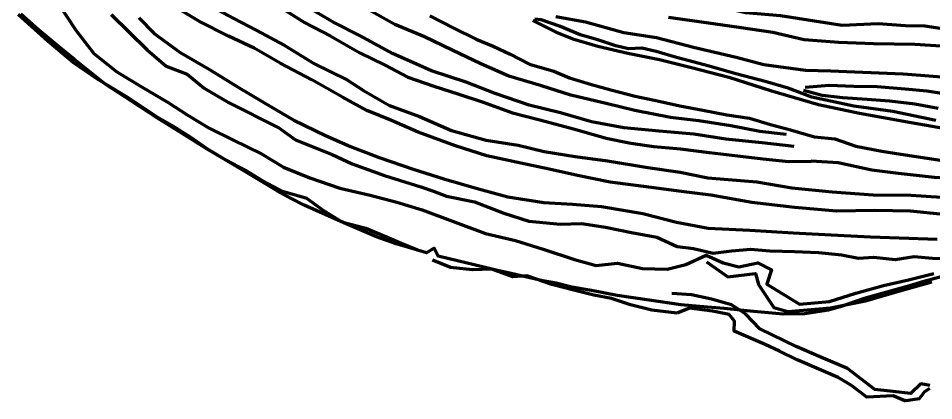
# Model space of a CAD drawing. Extents: x 334605 to 338795, y 3217454 to 3219673.
# Drawn here: x 334735.5 to 335156.9, y 3218827.5 to 3219003.6 of the extents above; entities that cross this region are included whole.
import ezdxf

# ---------------------------------------------------------------- set-up
doc = ezdxf.new("R2010")
doc.units = 0
doc.header["$MEASUREMENT"] = 0
doc.layers.add('CREST', color=5, linetype='Continuous', true_color=0x0000ff)
doc.layers.add('TOE', color=94, linetype='Continuous', true_color=0x00ac00)

msp = doc.modelspace()

# ---------------------------------------------------------------- linework, layer by layer
at = {"layer": 'CREST', "color": 5, "lineweight": 100, "true_color": 0x0000ff}
for points in [[(334919.326, 3218896.846, 1743.732), (334911.774, 3218899.825, 1743.493), (334905.05, 3218902.802, 1743.805), (334895.421, 3218906.79, 1743.619), (334884.948, 3218909.474, 1743.724), (334876.079, 3218914.993, 1742.752), (334868.371, 3218920.594, 1742.671), (334857.176, 3218923.782, 1742.246), (334848.274, 3218928.601, 1742.115), (334840.186, 3218933.436, 1741.955), (334830.836, 3218938.42, 1741.944), (334822.457, 3218943.459, 1741.964), (334814.738, 3218948.884, 1741.54), (334806.951, 3218953.769, 1741.494), (334799.692, 3218957.968, 1741.593), (334785.134, 3218967.642, 1741.459), (334772.023, 3218975.588, 1741.774), (334760.719, 3218983.169, 1742.303), (334749.146, 3218993.05, 1741.929), (334735.53, 3219005.265, 1742.341)], [(334919.326, 3218896.846, 1743.732), (334911.774, 3218899.825, 1743.493), (334905.05, 3218902.802, 1743.805), (334895.421, 3218906.79, 1743.619), (334884.948, 3218909.474, 1743.724), (334876.079, 3218914.993, 1742.752), (334868.371, 3218920.594, 1742.671), (334857.176, 3218923.782, 1742.246), (334848.274, 3218928.601, 1742.115), (334840.186, 3218933.436, 1741.955), (334830.836, 3218938.42, 1741.944), (334822.457, 3218943.459, 1741.964), (334814.738, 3218948.884, 1741.54), (334806.951, 3218953.769, 1741.494), (334799.692, 3218957.968, 1741.593), (334785.134, 3218967.642, 1741.459), (334772.023, 3218975.588, 1741.774), (334760.719, 3218983.169, 1742.303), (334749.146, 3218993.05, 1741.929), (334735.53, 3219005.265, 1742.341)], [(334919.326, 3218896.846, 1743.732), (334911.774, 3218899.825, 1743.493), (334905.05, 3218902.802, 1743.805), (334895.421, 3218906.79, 1743.619), (334884.948, 3218909.474, 1743.724), (334876.079, 3218914.993, 1742.752), (334868.371, 3218920.594, 1742.671), (334857.176, 3218923.782, 1742.246), (334848.274, 3218928.601, 1742.115), (334840.186, 3218933.436, 1741.955), (334830.836, 3218938.42, 1741.944), (334822.457, 3218943.459, 1741.964), (334814.738, 3218948.884, 1741.54), (334806.951, 3218953.769, 1741.494), (334799.692, 3218957.968, 1741.593), (334785.134, 3218967.642, 1741.459), (334772.023, 3218975.588, 1741.774), (334760.719, 3218983.169, 1742.303), (334749.146, 3218993.05, 1741.929), (334735.53, 3219005.265, 1742.341)], [(334919.326, 3218896.846, 1743.732), (334911.774, 3218899.825, 1743.493), (334905.05, 3218902.802, 1743.805), (334895.421, 3218906.79, 1743.619), (334884.948, 3218909.474, 1743.724), (334876.079, 3218914.993, 1742.752), (334868.371, 3218920.594, 1742.671), (334857.176, 3218923.782, 1742.246), (334848.274, 3218928.601, 1742.115), (334840.186, 3218933.436, 1741.955), (334830.836, 3218938.42, 1741.944), (334822.457, 3218943.459, 1741.964), (334814.738, 3218948.884, 1741.54), (334806.951, 3218953.769, 1741.494), (334799.692, 3218957.968, 1741.593), (334785.134, 3218967.642, 1741.459), (334772.023, 3218975.588, 1741.774), (334760.719, 3218983.169, 1742.303), (334749.146, 3218993.05, 1741.929), (334735.53, 3219005.265, 1742.341)], [(335160.221, 3218884.533, 1729.332), (335152.358, 3218882.411, 1730.193), (335145.662, 3218880.342, 1732.355), (335135.238, 3218877.419, 1733.626), (335124.815, 3218874.496, 1734.896), (335113.773, 3218870.774, 1736.355), (335108.499, 3218869.206, 1738.41), (335097.386, 3218867.465, 1738.41), (335087.554, 3218867.269, 1738.41), (335074.011, 3218868.575, 1738.488), (335060.468, 3218869.88, 1738.567), (335052.749, 3218870.632, 1738.814), (335040.52, 3218871.682, 1740.423), (335025.856, 3218873.778, 1741.257), (335011.191, 3218875.874, 1742.091), (334999.31, 3218878.162, 1741.538), (334990.36, 3218879.719, 1741.697), (334983.063, 3218881.581, 1741.162), (334976.994, 3218882.749, 1741.687), (334969.027, 3218884.53, 1742.308), (334960.365, 3218886.481, 1743.264), (334956.672, 3218887.288, 1743.529), (334945.273, 3218890.023, 1743.842), (334933.874, 3218892.758, 1744.154), (334928.797, 3218894.108, 1744.038), (334926.959, 3218897.756, 1743.835), (334923.392, 3218895.618, 1743.798), (334909.411, 3218899.788, 1744.102), (334900.468, 3218902.872, 1744.369), (334885.303, 3218909.396, 1744.491), (334867.158, 3218917.463, 1744.506), (334860.808, 3218920.709, 1744.446), (334854.617, 3218924.18, 1744.151), (334838.505, 3218933.752, 1742.876), (334822.393, 3218943.324, 1741.6), (334810.963, 3218950.496, 1741.363), (334799.533, 3218957.668, 1741.125), (334787.699, 3218965.373, 1741.173), (334775.866, 3218973.077, 1741.22), (334761.397, 3218984.558, 1742.21), (334753.115, 3218991.406, 1741.912), (334744.833, 3218998.253, 1741.613), (334736.74, 3219005.506, 1741.359)], [(335160.221, 3218884.533, 1729.332), (335152.358, 3218882.411, 1730.193), (335145.662, 3218880.342, 1732.355), (335135.238, 3218877.419, 1733.626), (335124.815, 3218874.496, 1734.896), (335113.773, 3218870.774, 1736.355), (335108.499, 3218869.206, 1738.41), (335097.386, 3218867.465, 1738.41), (335087.554, 3218867.269, 1738.41), (335074.011, 3218868.575, 1738.488), (335060.468, 3218869.88, 1738.567), (335052.749, 3218870.632, 1738.814), (335040.52, 3218871.682, 1740.423), (335025.856, 3218873.778, 1741.257), (335011.191, 3218875.874, 1742.091), (334999.31, 3218878.162, 1741.538), (334990.36, 3218879.719, 1741.697), (334983.063, 3218881.581, 1741.162), (334976.994, 3218882.749, 1741.687), (334969.027, 3218884.53, 1742.308), (334960.365, 3218886.481, 1743.264), (334956.672, 3218887.288, 1743.529), (334945.273, 3218890.023, 1743.842), (334933.874, 3218892.758, 1744.154), (334928.797, 3218894.108, 1744.038), (334926.959, 3218897.756, 1743.835), (334923.392, 3218895.618, 1743.798), (334909.411, 3218899.788, 1744.102), (334900.468, 3218902.872, 1744.369), (334885.303, 3218909.396, 1744.491), (334867.158, 3218917.463, 1744.506), (334860.808, 3218920.709, 1744.446), (334854.617, 3218924.18, 1744.151), (334838.505, 3218933.752, 1742.876), (334822.393, 3218943.324, 1741.6), (334810.963, 3218950.496, 1741.363), (334799.533, 3218957.668, 1741.125), (334787.699, 3218965.373, 1741.173), (334775.866, 3218973.077, 1741.22), (334761.397, 3218984.558, 1742.21), (334753.115, 3218991.406, 1741.912), (334744.833, 3218998.253, 1741.613), (334736.74, 3219005.506, 1741.359)], [(334778.208, 3219005.305, 1723.152), (334794.863, 3218989.061, 1723.357), (334803.533, 3218981.472, 1723.606), (334813.255, 3218977.914, 1723.269), (334821.098, 3218971.377, 1723.378), (334832.301, 3218964.834, 1722.647), (334855.372, 3218953.104, 1722.494), (334863.186, 3218947.658, 1722.974), (334872.329, 3218943.88, 1722.673), (334880.007, 3218940.849, 1722.813), (334889.237, 3218936.569, 1722.968), (334904.047, 3218931.147, 1722.367), (334913.363, 3218928.346, 1722.253), (334920.737, 3218925.982, 1722.393), (334926.696, 3218923.981, 1722.502), (334932.624, 3218921.657, 1722.608), (334945.469, 3218919.128, 1721.765), (334958.968, 3218913.904, 1722.008), (334970.504, 3218910.237, 1721.369), (334985.03, 3218908.724, 1722.826), (334994.713, 3218909.052, 1723.625), (335005.857, 3218907.333, 1723.502), (335017.812, 3218904.928, 1723.62), (335029.476, 3218902.717, 1723.444), (335038.767, 3218898.514, 1723.595), (335046.242, 3218897.646, 1723.303), (335055.289, 3218895.448, 1723.474), (335063.897, 3218896.446, 1723.67), (335072.548, 3218897.278, 1723.867), (335081.374, 3218896.464, 1723.871), (335092.774, 3218896.172, 1723.796), (335103.832, 3218895.701, 1723.974), (335114.405, 3218894.581, 1724.675), (335122.292, 3218893.141, 1724.045), (335129.22, 3218893.538, 1724.201), (335139.047, 3218892.511, 1724.141), (335147.809, 3218893.905, 1723.852), (335156.345, 3218893.155, 1724.033), (335167.242, 3218892.955, 1723.984)], [(335161.354, 3218913.177, 1709.146), (335146.223, 3218914.773, 1709.281), (335129.741, 3218915.107, 1708.88), (335112.114, 3218914.742, 1708.705), (335092.954, 3218916.424, 1709.037), (335073.16, 3218918.726, 1708.472), (335054.249, 3218922.147, 1707.861), (335040.778, 3218923.801, 1707.917), (335026.872, 3218925.679, 1708.05), (335007.955, 3218928.12, 1707.983), (334992.969, 3218931.254, 1707.803), (334979.908, 3218934.05, 1707.877), (334966.808, 3218936.849, 1708.186), (334951.131, 3218940.25, 1708.13), (334936.812, 3218944.896, 1707.913), (334919.597, 3218951.211, 1708.161), (334907.27, 3218956.513, 1708.124), (334895.974, 3218961.144, 1708.384), (334884.775, 3218967.32, 1708.197), (334870.565, 3218975.205, 1708.164), (334856.059, 3218982.954, 1707.944), (334844.052, 3218989.863, 1708.166), (334832.261, 3218995.413, 1708.122), (334818.931, 3219002.115, 1708.537), (334808.262, 3219008.541, 1708.752)], [(334856.072, 3219008.765, 1694.471), (334867.208, 3219001.603, 1694.104), (334879.445, 3218995.361, 1693.784), (334892.718, 3218987.691, 1694.283), (334904.378, 3218982.075, 1694.731), (334914.81, 3218976.54, 1694.662), (334926.721, 3218972.292, 1694.495), (334937.761, 3218968.816, 1694.089), (334949.457, 3218964.896, 1694.446), (334962.958, 3218960.077, 1694.694), (334974.947, 3218957.046, 1694.46), (334991.646, 3218952.578, 1694.294), (335006.105, 3218948.324, 1694.176), (335017.402, 3218946.135, 1693.886), (335028.073, 3218944.546, 1694.001), (335040.294, 3218943.471, 1693.867), (335053.505, 3218941.787, 1693.788), (335066.495, 3218940.253, 1693.339), (335078.141, 3218938.86, 1693.421), (335090.035, 3218937.672, 1693.397), (335100.391, 3218937.779, 1693.612)], [(335089.048, 3218950.068, 1679.753), (335076.796, 3218951.514, 1679.307), (335063.534, 3218954.082, 1679.334), (335048.819, 3218956.39, 1679.449), (335035.727, 3218957.954, 1679.501), (335019.291, 3218961.076, 1679.633), (335006.759, 3218964.168, 1679.442), (334989.79, 3218968.231, 1679.838), (334976.372, 3218972.471, 1679.914), (334961.227, 3218976.964, 1679.652), (334948.346, 3218982.585, 1679.767), (334935.151, 3218988.887, 1679.579), (334922.501, 3218995.004, 1679.182), (334908.813, 3219000.743, 1679.164), (334895.4, 3219008.231, 1678.963)], [(335157.79, 3218956.451, 1685.532), (335138.02, 3218960.642, 1684.439), (335120.066, 3218963.174, 1682.829), (335100.696, 3218967.266, 1681.565), (335089.934, 3218971.488, 1681.023), (335079.22, 3218974.533, 1679.738), (335066.432, 3218977.921, 1678.814), (335052.895, 3218981.633, 1677.58), (335046.564, 3218983.407, 1677.329), (335038.447, 3218985.545, 1676.584), (335029.075, 3218988.24, 1676.291), (335022.452, 3218989.878, 1675.766), (335016.417, 3218989.516, 1674.704), (335010.585, 3218990.983, 1674.273), (335002.242, 3218993.617, 1673.837), (334994.066, 3218996.001, 1672.965), (334984.657, 3218999.991, 1671.593), (334976.214, 3219002.913, 1670.861), (334973.254, 3219003.201, 1669.238)], [(335165.033, 3218990.422, 1664.287), (335148.193, 3218991.526, 1664.265), (335129.074, 3218991.846, 1663.281), (335113.125, 3218992.428, 1663.258), (335097.165, 3218993.735, 1663.061), (335082.777, 3218997.079, 1662.81), (335067.219, 3218999.278, 1663.215), (335055.318, 3219000.985, 1663.403), (335034.826, 3219004.003, 1663.211)], [(335097.651, 3218971.805, 1679.227), (335108.72, 3218972.751, 1678.737), (335120.056, 3218972.354, 1678.595), (335130.885, 3218972.111, 1678.809), (335143.77, 3218971.045, 1678.613), (335153.666, 3218970.159, 1678.252), (335164.406, 3218968.522, 1678.519)], [(335277.141, 3218909.125, 1694.692), (335268.793, 3218910.586, 1694.336), (335256.489, 3218912.66, 1694.105), (335242.795, 3218915.497, 1694.563), (335232.56, 3218919.194, 1694.295), (335219.751, 3218921.855, 1694.026), (335212.637, 3218922.127, 1694.338), (335207.049, 3218922.454, 1694.453), (335202.02, 3218922.802, 1694.43), (335187.536, 3218925.735, 1694.292), (335176.976, 3218927.287, 1694.846), (335168.756, 3218929.481, 1694.115), (335157.27, 3218930.332, 1694.262), (335140.714, 3218932.11, 1694.224), (335128.321, 3218933.628, 1693.483), (335112.84, 3218937.025, 1693.493), (335100.391, 3218937.779, 1693.612)], [(335277.141, 3218909.125, 1694.692), (335268.793, 3218910.586, 1694.336), (335256.489, 3218912.66, 1694.105), (335242.795, 3218915.497, 1694.563), (335232.56, 3218919.194, 1694.295), (335219.751, 3218921.855, 1694.026), (335212.637, 3218922.127, 1694.338), (335207.049, 3218922.454, 1694.453), (335202.02, 3218922.802, 1694.43), (335187.536, 3218925.735, 1694.292), (335176.976, 3218927.287, 1694.846), (335168.756, 3218929.481, 1694.115), (335157.27, 3218930.332, 1694.262), (335140.714, 3218932.11, 1694.224), (335128.321, 3218933.628, 1693.483), (335112.84, 3218937.025, 1693.493), (335100.391, 3218937.779, 1693.612)], [(335038.809, 3218867.755, 1739.632), (335027.173, 3218869.112, 1740.555), (335017.239, 3218871.684, 1740.856), (335008.566, 3218874.527, 1741.327), (335000.352, 3218876.123, 1740.971), (334991.282, 3218878.449, 1741.282), (334981.039, 3218880.996, 1742.182), (334969.66, 3218884.948, 1742.573), (334963.178, 3218884.491, 1743.157), (334953.532, 3218888.037, 1743.635), (334944.601, 3218887.824, 1743.993), (334934.452, 3218888.854, 1744.292), (334926.182, 3218892.215, 1744.423)], [(335038.809, 3218867.755, 1739.632), (335027.173, 3218869.112, 1740.555), (335017.239, 3218871.684, 1740.856), (335008.566, 3218874.527, 1741.327), (335000.352, 3218876.123, 1740.971), (334991.282, 3218878.449, 1741.282), (334981.039, 3218880.996, 1742.182), (334969.66, 3218884.948, 1742.573), (334963.178, 3218884.491, 1743.157), (334953.532, 3218888.037, 1743.635), (334944.601, 3218887.824, 1743.993), (334934.452, 3218888.854, 1744.292), (334926.182, 3218892.215, 1744.423)], [(335038.809, 3218867.755, 1739.632), (335027.173, 3218869.112, 1740.555), (335017.239, 3218871.684, 1740.856), (335008.566, 3218874.527, 1741.327), (335000.352, 3218876.123, 1740.971), (334991.282, 3218878.449, 1741.282), (334981.039, 3218880.996, 1742.182), (334969.66, 3218884.948, 1742.573), (334963.178, 3218884.491, 1743.157), (334953.532, 3218888.037, 1743.635), (334944.601, 3218887.824, 1743.993), (334934.452, 3218888.854, 1744.292), (334926.182, 3218892.215, 1744.423)], [(335038.809, 3218867.755, 1739.632), (335027.173, 3218869.112, 1740.555), (335017.239, 3218871.684, 1740.856), (335008.566, 3218874.527, 1741.327), (335000.352, 3218876.123, 1740.971), (334991.282, 3218878.449, 1741.282), (334981.039, 3218880.996, 1742.182), (334969.66, 3218884.948, 1742.573), (334963.178, 3218884.491, 1743.157), (334953.532, 3218888.037, 1743.635), (334944.601, 3218887.824, 1743.993), (334934.452, 3218888.854, 1744.292), (334926.182, 3218892.215, 1744.423)], [(335052.308, 3218891.48, 1727.884), (335062.096, 3218884.528, 1728.205), (335074.816, 3218886.093, 1728.548), (335076.291, 3218880.979, 1727.902), (335083.228, 3218870.416, 1728.17), (335089.726, 3218868.552, 1727.434), (335109.4, 3218870.24, 1727.422), (335125.431, 3218873.429, 1727.037), (335141.298, 3218878.007, 1727.231), (335156.046, 3218882.239, 1727.192)], [(335052.308, 3218891.48, 1727.884), (335062.096, 3218884.528, 1728.205), (335074.816, 3218886.093, 1728.548), (335076.291, 3218880.979, 1727.902), (335083.228, 3218870.416, 1728.17), (335089.726, 3218868.552, 1727.434), (335109.4, 3218870.24, 1727.422), (335125.431, 3218873.429, 1727.037), (335141.298, 3218878.007, 1727.231), (335156.046, 3218882.239, 1727.192)], [(335085.856, 3218850.261, 1734.596), (335079.323, 3218853.423, 1733.461), (335064.977, 3218859.428, 1737.952), (335065.205, 3218864.043, 1737.686), (335062.792, 3218867.237, 1737.622), (335055.036, 3218868.706, 1738.194), (335044.508, 3218870.141, 1738.963), (335038.809, 3218867.755, 1739.632)], [(335085.856, 3218850.261, 1734.596), (335079.323, 3218853.423, 1733.461), (335064.977, 3218859.428, 1737.952), (335065.205, 3218864.043, 1737.686), (335062.792, 3218867.237, 1737.622), (335055.036, 3218868.706, 1738.194), (335044.508, 3218870.141, 1738.963), (335038.809, 3218867.755, 1739.632)], [(335085.856, 3218850.261, 1734.596), (335079.323, 3218853.423, 1733.461), (335064.977, 3218859.428, 1737.952), (335065.205, 3218864.043, 1737.686), (335062.792, 3218867.237, 1737.622), (335055.036, 3218868.706, 1738.194), (335044.508, 3218870.141, 1738.963), (335038.809, 3218867.755, 1739.632)], [(335085.856, 3218850.261, 1734.596), (335079.323, 3218853.423, 1733.461), (335064.977, 3218859.428, 1737.952), (335065.205, 3218864.043, 1737.686), (335062.792, 3218867.237, 1737.622), (335055.036, 3218868.706, 1738.194), (335044.508, 3218870.141, 1738.963), (335038.809, 3218867.755, 1739.632)], [(335144.083, 3218827.551, 1734.753), (335143.64, 3218827.479, 1734.689), (335138.16, 3218829.783, 1734.73), (335126.034, 3218829.165, 1734.386), (335118.951, 3218834.551, 1736.327), (335112.874, 3218838.13, 1735.998), (335106.187, 3218841.112, 1738.481), (335093.956, 3218846.34, 1736.003), (335085.856, 3218850.261, 1734.596)], [(335144.083, 3218827.551, 1734.753), (335143.64, 3218827.479, 1734.689), (335138.16, 3218829.783, 1734.73), (335126.034, 3218829.165, 1734.386), (335118.951, 3218834.551, 1736.327), (335112.874, 3218838.13, 1735.998), (335106.187, 3218841.112, 1738.481), (335093.956, 3218846.34, 1736.003), (335085.856, 3218850.261, 1734.596)], [(335144.083, 3218827.551, 1734.753), (335143.64, 3218827.479, 1734.689), (335138.16, 3218829.783, 1734.73), (335126.034, 3218829.165, 1734.386), (335118.951, 3218834.551, 1736.327), (335112.874, 3218838.13, 1735.998), (335106.187, 3218841.112, 1738.481), (335093.956, 3218846.34, 1736.003), (335085.856, 3218850.261, 1734.596)], [(335144.083, 3218827.551, 1734.753), (335143.64, 3218827.479, 1734.689), (335138.16, 3218829.783, 1734.73), (335126.034, 3218829.165, 1734.386), (335118.951, 3218834.551, 1736.327), (335112.874, 3218838.13, 1735.998), (335106.187, 3218841.112, 1738.481), (335093.956, 3218846.34, 1736.003), (335085.856, 3218850.261, 1734.596)], [(335144.083, 3218827.551, 1734.753), (335150.361, 3218828.57, 1735.668), (335152.627, 3218831.618, 1733.671), (335155.149, 3218833.227, 1731.675)], [(335144.083, 3218827.551, 1734.753), (335150.361, 3218828.57, 1735.668), (335152.627, 3218831.618, 1733.671), (335155.149, 3218833.227, 1731.675)], [(335144.083, 3218827.551, 1734.753), (335150.361, 3218828.57, 1735.668), (335152.627, 3218831.618, 1733.671), (335155.149, 3218833.227, 1731.675)], [(335144.083, 3218827.551, 1734.753), (335150.361, 3218828.57, 1735.668), (335152.627, 3218831.618, 1733.671), (335155.149, 3218833.227, 1731.675)]]:
    msp.add_polyline3d(points, dxfattribs=at)
at = {"layer": 'TOE', "color": 94, "lineweight": 100, "true_color": 0x00ac00}
for points in [[(334817.382, 3219145.712, 1650.64), (334825.214, 3219133.563, 1649.683), (334837.216, 3219117.386, 1649.515), (334847.72, 3219103.059, 1649.522), (334859.889, 3219089.373, 1649.227), (334873.345, 3219077.714, 1649.139), (334900.221, 3219058.187, 1648.826), (334907.59, 3219052.495, 1648.971), (334919.348, 3219046.885, 1648.966), (334936.974, 3219042.872, 1648.766), (334950.503, 3219036.442, 1648.854), (334981.192, 3219026.954, 1648.341), (335006.214, 3219016.857, 1648.064), (335053.66, 3219010.127, 1647.821), (335070.202, 3219006.335, 1647.711), (335086.377, 3219004.898, 1647.834), (335114.774, 3219000.492, 1648.027), (335131.358, 3219001.227, 1648.055), (335143.865, 3219000.259, 1648.71), (335152.706, 3219000.146, 1648.882), (335179.005, 3218996.19, 1649.74), (335197.147, 3218995.362, 1650.188), (335213.473, 3218993.555, 1650.359), (335235.662, 3218992.762, 1648.65)], [(334753.783, 3219010.682, 1724.279), (334761.998, 3218998.096, 1724.155), (334770.222, 3218987.45, 1723.894), (334780.906, 3218979.009, 1723.908), (334792.563, 3218971.852, 1723.956), (334804.499, 3218964.789, 1723.835), (334813.284, 3218959.059, 1723.919), (334823.408, 3218953.023, 1723.661), (334834.198, 3218947.566, 1723.44), (334847.469, 3218941.196, 1723.283), (334857.536, 3218935.05, 1723.371), (334869.724, 3218930.176, 1723.281), (334883.587, 3218925.364, 1722.796), (334897.465, 3218922.111, 1722.583), (334909.798, 3218918.877, 1722.485), (334921.386, 3218915.354, 1722.555), (334950.495, 3218904.535, 1722.59), (334964.392, 3218901.242, 1722.796), (334977.102, 3218897.252, 1723.316), (334991.579, 3218892.482, 1724.046), (335001.445, 3218889.751, 1724.18), (335011.249, 3218890.823, 1723.843), (335022.875, 3218888.315, 1724.238), (335034.219, 3218888.096, 1724.939), (335042.695, 3218890.227, 1724.912), (335052.185, 3218894.483, 1723.89), (335059.906, 3218890.906, 1724.319), (335067.157, 3218889.117, 1724.699), (335075.868, 3218890.936, 1723.961), (335082.157, 3218887.677, 1724.128), (335080.007, 3218881.218, 1725.423), (335095.164, 3218871.876, 1725.273), (335108.828, 3218873.214, 1724.618), (335121.078, 3218877.01, 1723.594), (335133.677, 3218880.582, 1723.682), (335145.236, 3218883.096, 1724.027), (335156.857, 3218886.067, 1724.635)], [(334820.661, 3219011.077, 1694.615), (334834.757, 3219003.543, 1694.569), (334845.388, 3218998.043, 1694.883), (334857.929, 3218991.159, 1694.932), (334871.843, 3218982.613, 1695.06), (334886.525, 3218975.361, 1694.853), (334894.482, 3218970.291, 1695.03), (334906.332, 3218963.481, 1694.92), (334920.188, 3218958.4, 1694.941), (334934.955, 3218951.894, 1695.223), (334950.92, 3218947.45, 1694.886), (334965.622, 3218945.11, 1694.944), (334977.606, 3218942.219, 1694.769), (334991.848, 3218939.88, 1694.468), (335006.759, 3218937.894, 1694.413), (335025.327, 3218934.863, 1694.168), (335040.116, 3218932.691, 1693.731), (335052.892, 3218930.141, 1693.95), (335075.492, 3218928.261, 1693.09), (335091.594, 3218925.525, 1693.539), (335110.168, 3218923.607, 1693.404), (335128.954, 3218922.232, 1693.627), (335146.266, 3218922.089, 1693.834), (335160.486, 3218921.209, 1694.05)], [(335092.611, 3218944.492, 1680.619), (335077.874, 3218946.217, 1679.748), (335061.197, 3218948.001, 1679.307), (335046.403, 3218950.278, 1679.437), (335030.514, 3218951.583, 1679.368), (335014.271, 3218953.106, 1679.909), (334999.356, 3218955.854, 1680.009), (334985.129, 3218960.044, 1679.926), (334970.688, 3218963.532, 1680.132), (334954.965, 3218968.999, 1680.043), (334941.607, 3218974.219, 1680.336), (334925.764, 3218979.351, 1679.618), (334907.803, 3218987.37, 1679.089), (334892.877, 3218995.547, 1679.403), (334880.705, 3219001.706, 1678.941), (334867.742, 3219009.317, 1678.769)], [(334924.965, 3219004.776, 1665.203), (334935.994, 3218999.054, 1666.156), (334946.318, 3218994.051, 1667.189), (334954.03, 3218990.765, 1667.743), (334961.937, 3218986.997, 1668.449), (334970.81, 3218982.49, 1669.282), (334982.069, 3218979.297, 1670.22), (334989.296, 3218976.213, 1670.831), (334999.305, 3218973.11, 1671.847), (335008.264, 3218970.668, 1672.584), (335019.45, 3218967.716, 1673.521), (335031.041, 3218965.276, 1674.437), (335040.068, 3218963.274, 1675.124), (335050.527, 3218961.216, 1675.925), (335061.571, 3218959.086, 1676.77), (335072.041, 3218957.553, 1677.581), (335081.746, 3218954.656, 1678.317), (335090.987, 3218952.153, 1679.028), (335101.939, 3218948.997, 1680.017), (335111.39, 3218948.02, 1680.645), (335120.968, 3218944.761, 1681.279), (335132.914, 3218942.388, 1682.007), (335141.66, 3218940.994, 1682.618), (335160.944, 3218938.032, 1683.884)], [(334791.044, 3219003.874, 1708.963), (334798.09, 3218996.563, 1708.793), (334809.985, 3218987.883, 1708.551), (334823.538, 3218980.031, 1708.498), (334836.462, 3218972.003, 1708.87), (334848.587, 3218964.753, 1708.695), (334862.299, 3218956.654, 1708.938), (334876.992, 3218949.574, 1709.04), (334888.433, 3218944.612, 1708.755), (334901.675, 3218939.498, 1708.706), (334917.243, 3218934.098, 1708.579), (334931.352, 3218929.593, 1708.76), (334947.293, 3218925.095, 1708.295), (334960.855, 3218921.432, 1708.089), (334977.392, 3218918.772, 1707.774), (334990.628, 3218918.004, 1707.621), (335003.964, 3218916.901, 1707.623), (335022.904, 3218913.742, 1707.876), (335038.442, 3218909.706, 1708.468), (335053.011, 3218907.005, 1708.401), (335072.276, 3218905.97, 1708.573), (335092.107, 3218904.745, 1708.817), (335109.701, 3218903.94, 1708.796), (335127.831, 3218903.012, 1709.033), (335145.354, 3218902.273, 1709.086), (335158.464, 3218901.855, 1709.023)], [(334972.411, 3219002.585, 1668.54), (334983.029, 3218997.13, 1669.575), (334990.714, 3218994.163, 1670.225), (335002.258, 3218990.751, 1671.638), (335016.006, 3218987.568, 1672.841), (335030.598, 3218984.57, 1674.001), (335045.96, 3218980.739, 1675.102), (335062.543, 3218976.505, 1676.509), (335081.696, 3218970.365, 1677.687), (335103.807, 3218963.899, 1679.508), (335122.693, 3218959.928, 1680.84), (335146.51, 3218955.657, 1682.389), (335171.934, 3218951.099, 1684.183)], [(335164.532, 3218976.186, 1664.091), (335142.847, 3218977.869, 1664.122), (335109.508, 3218979.194, 1663.986), (335097.829, 3218979.553, 1663.709), (335078.613, 3218982.164, 1663.817), (335065.952, 3218985.474, 1663.723), (335046.289, 3218990.214, 1663.798), (335029.255, 3218994.569, 1663.741), (335014.223, 3218996.92, 1663.905), (334996.594, 3219001.763, 1664.621), (334982.88, 3219004.275, 1666.395)], [(335096.945, 3218970.538, 1679.115), (335105.48, 3218968.237, 1678.479), (335114.921, 3218967.144, 1678.242), (335126.287, 3218966.364, 1678.197), (335136.526, 3218965.635, 1678.5), (335148.136, 3218964.143, 1678.546), (335158.867, 3218962.152, 1678.564)], [(335093.48, 3218852.37, 1727.282), (335076.774, 3218860.633, 1728.706), (335070.261, 3218867.535, 1728.086), (335063.836, 3218871.648, 1727.588), (335054.634, 3218874.171, 1727.462), (335045.386, 3218876.285, 1727.337), (335036.402, 3218876.813, 1727.219)], [(335093.48, 3218852.37, 1727.282), (335076.774, 3218860.633, 1728.706), (335070.261, 3218867.535, 1728.086), (335063.836, 3218871.648, 1727.588), (335054.634, 3218874.171, 1727.462), (335045.386, 3218876.285, 1727.337), (335036.402, 3218876.813, 1727.219)], [(335093.48, 3218852.37, 1727.282), (335076.774, 3218860.633, 1728.706), (335070.261, 3218867.535, 1728.086), (335063.836, 3218871.648, 1727.588), (335054.634, 3218874.171, 1727.462), (335045.386, 3218876.285, 1727.337), (335036.402, 3218876.813, 1727.219)], [(335093.48, 3218852.37, 1727.282), (335076.774, 3218860.633, 1728.706), (335070.261, 3218867.535, 1728.086), (335063.836, 3218871.648, 1727.588), (335054.634, 3218874.171, 1727.462), (335045.386, 3218876.285, 1727.337), (335036.402, 3218876.813, 1727.219)], [(335104.118, 3218847.879, 1727.496), (335093.48, 3218852.37, 1727.282)], [(335104.118, 3218847.879, 1727.496), (335093.48, 3218852.37, 1727.282)], [(335104.118, 3218847.879, 1727.496), (335093.48, 3218852.37, 1727.282)], [(335104.118, 3218847.879, 1727.496), (335093.48, 3218852.37, 1727.282)], [(335138.194, 3218831.683, 1728.006), (335129.741, 3218832.638, 1727.502), (335117.15, 3218842.377, 1727.758), (335104.118, 3218847.879, 1727.496)], [(335138.194, 3218831.683, 1728.006), (335129.741, 3218832.638, 1727.502), (335117.15, 3218842.377, 1727.758), (335104.118, 3218847.879, 1727.496)], [(335138.194, 3218831.683, 1728.006), (335129.741, 3218832.638, 1727.502), (335117.15, 3218842.377, 1727.758), (335104.118, 3218847.879, 1727.496)], [(335138.194, 3218831.683, 1728.006), (335129.741, 3218832.638, 1727.502), (335117.15, 3218842.377, 1727.758), (335104.118, 3218847.879, 1727.496)], [(335155.005, 3218834.521, 1730.298), (335150.878, 3218835.204, 1728.527), (335146.334, 3218830.764, 1728.491), (335138.194, 3218831.683, 1728.006)], [(335155.005, 3218834.521, 1730.298), (335150.878, 3218835.204, 1728.527), (335146.334, 3218830.764, 1728.491), (335138.194, 3218831.683, 1728.006)], [(335155.005, 3218834.521, 1730.298), (335150.878, 3218835.204, 1728.527), (335146.334, 3218830.764, 1728.491), (335138.194, 3218831.683, 1728.006)], [(335155.005, 3218834.521, 1730.298), (335150.878, 3218835.204, 1728.527), (335146.334, 3218830.764, 1728.491), (335138.194, 3218831.683, 1728.006)]]:
    msp.add_polyline3d(points, dxfattribs=at)

doc.saveas('drawing.dxf')
